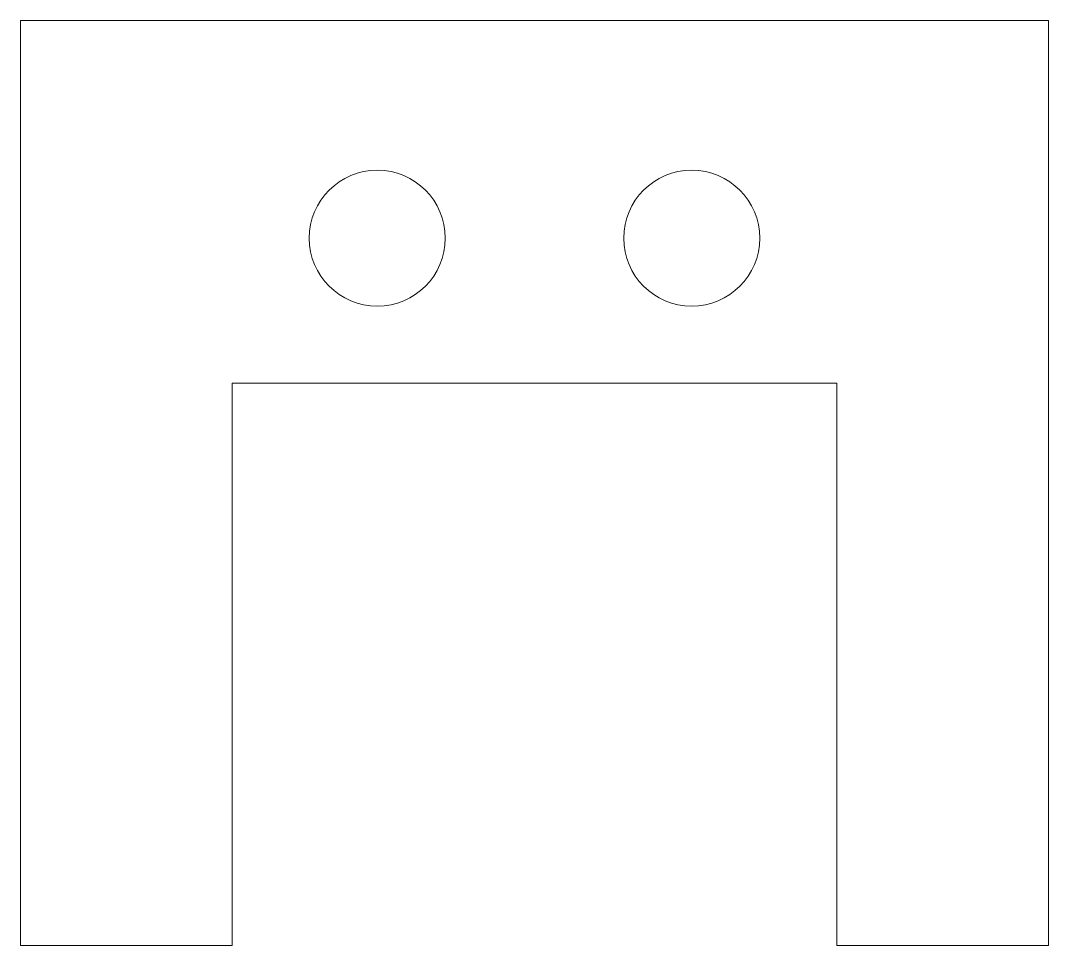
# Model space of a CAD drawing. Header units: millimetres. Extents: x 0 to 34, y 0 to 30.6.
import ezdxf

# ---------------------------------------------------------------- set-up
doc = ezdxf.new("R2010")
doc.units = ezdxf.units.MM

msp = doc.modelspace()

# ---------------------------------------------------------------- linework, layer by layer
at = {"color": 7, "linetype": 'Continuous', "lineweight": 15}
msp.add_lwpolyline([(0, 30.6), (0, 0), (7, 0), (7, 18.6), (27, 18.6), (27, 0), (34, 0), (34, 30.6)], close=True, dxfattribs=at)
for centre in [(11.8, 23.4), (22.2, 23.4)]:
    msp.add_circle(centre, 2.25, dxfattribs=at)

doc.saveas('drawing.dxf')
